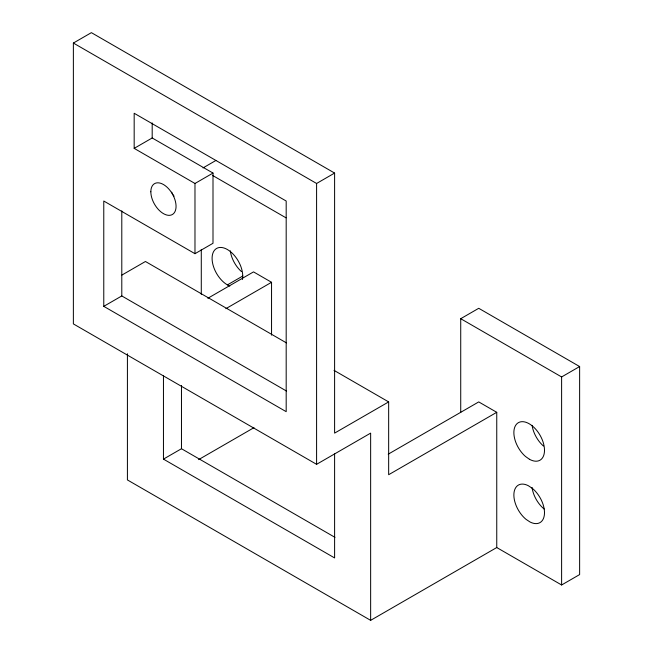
<?xml version="1.0" encoding="UTF-8"?>
<svg xmlns="http://www.w3.org/2000/svg" width="653" height="653" viewBox="0 0 653 653"><rect width="100%" height="100%" fill="white"/><g stroke="black" fill="none" stroke-linecap="round" stroke-linejoin="round"><path stroke-width="0.98" d="M370.643 620.35L370.643 433.119L316.591 464.324L73.373 323.904L73.373 43.049L91.387 32.65L334.605 173.069L334.605 433.119L388.657 401.913L388.657 474.723L496.753 412.312L496.753 547.54L370.643 620.35L127.417 479.931L127.417 353.746M134.175 148.37L152.19 137.971L213 173.069L213 243.283L194.978 253.691L103.77 201.026L103.77 306.347L286.185 411.668L286.185 201.026L134.175 113.263L134.175 148.37L194.978 183.477L213 173.069M203.001 167.927L215.874 160.491M121.899 275.076L145.439 261.494L286.43 342.89M103.77 306.347L121.793 295.948L286.577 391.09M73.373 43.049L316.591 183.477L334.605 173.069M227.407 284.896L242.851 275.982M207.834 298.274L253.535 271.893L271.55 282.292L271.55 335.16M225.848 308.681L271.55 282.292M163.454 375.499L163.454 459.124L181.469 448.725L334.981 537.354M198.602 459.63L253.976 427.666M460.724 412.516L460.724 318.697L478.739 308.298L579.627 366.545L579.627 574.583L561.613 584.982L496.753 547.54M388.217 454.178L478.739 401.913L496.753 412.312M460.724 318.697L561.613 376.952L579.627 366.545M212.764 175.543L286.038 217.841M334.018 370.365L388.657 401.913M163.454 459.124L334.605 557.94L334.605 453.925M561.613 376.952L561.613 584.982M316.591 183.477L316.591 464.324M201.287 249.479L201.287 294.348M194.978 183.477L194.978 253.691M181.469 385.499L181.469 448.725M152.19 122.919L152.19 137.971M121.793 210.878L121.793 295.948M174.057 196.178A17.835 10.301 60 0 1 173.029 194.618M172.547 193.827A17.835 10.301 60 0 1 171.666 192.186M229.807 286.063A21.655 12.505 60 0 1 212.103 258.996A21.655 12.505 60 0 1 228.746 250.368A21.655 12.505 60 0 1 242.385 279.541M241.463 271.599A21.655 12.505 60 0 1 230.305 250.85M544.12 508.989A21.655 12.505 60 0 1 532.089 487.611M543.467 446.032A21.655 12.505 60 0 1 532.113 425.372M532.268 488.305L528.277 485.677A21.655 12.505 60 0 0 513.911 493.766A21.655 12.505 60 0 0 526.106 519.396L530.089 522.025A21.655 12.505 60 0 0 544.455 513.935A21.655 12.505 60 0 0 532.268 488.305M529.428 459.263L525.453 456.439A21.655 12.505 60 0 1 517.298 423.43A21.655 12.505 60 0 1 542.961 441.665A21.655 12.505 60 0 1 529.428 459.263M150.843 191.794A17.835 10.301 60 0 0 169.756 215.327A17.835 10.301 60 0 0 169.756 190.105A17.835 10.301 60 0 0 150.843 191.794"/></g></svg>
